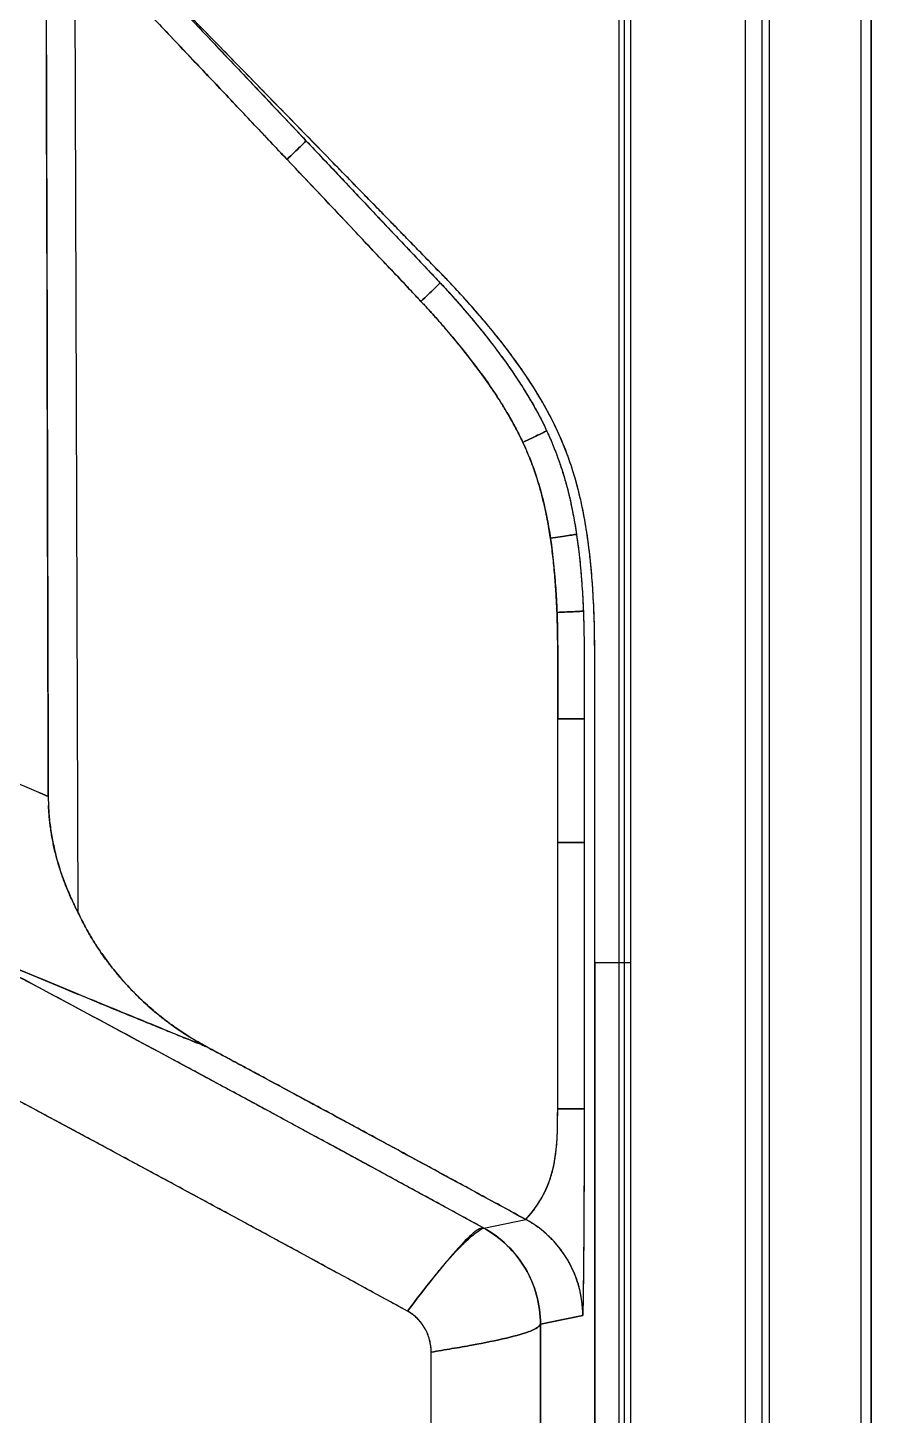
# Model space of a CAD drawing. Extents: x 956 to 1028, y 499 to 635.
# Drawn here: x 1020.52 to 1028.22, y 556.52 to 569.2 of the extents above; entities that cross this region are included whole.
import ezdxf

# ---------------------------------------------------------------- set-up
doc = ezdxf.new("R2010")
doc.units = 0
doc.header["$MEASUREMENT"] = 0
doc.layers.add('1', color=4, linetype='Continuous')

# ---------------------------------------------------------------- blocks, each defined once
blk = doc.blocks.new('2026 SX')
at = {"layer": '1', "color": 3}
for p, q in [((72.324, 5.922), (72.324, 71.442)), ((72.324, 71.442), (72.324, 5.922)), ((71.176, 11.729), (71.176, 65.635)), ((71.324, 65.635), (71.324, 11.729)), ((71.396, 11.729), (71.396, 65.635)), ((72.232, 11.729), (72.232, 65.635)), ((72.232, 11.729), (72.232, 65.635)), ((70.07, 48.43), (70.07, 62.904)), ((70.019, 62.849), (70.019, 48.43)), ((70.126, 62.849), (70.126, 48.43)), ((65.081, 48.885), (65.051, 57.423)), ((65.081, 48.885), (65.051, 57.423)), ((69.46, 49.53), (69.46, 50.658)), ((69.46, 49.53), (69.46, 50.658)), ((64.807, 49.95), (64.26, 50.18)), ((64.729, 49.982), (64.807, 49.95)), ((64.807, 49.95), (64.73, 49.982)), ((69.46, 47.096), (69.46, 49.53)), ((69.46, 47.096), (69.46, 49.53)), ((69.701, 49.53), (69.701, 47.096)), ((70.019, 48.43), (69.798, 48.43)), ((70.07, 48.43), (69.798, 48.43)), ((70.019, 48.43), (70.019, 28.934)), ((70.07, 28.934), (70.07, 48.43)), ((70.126, 48.43), (70.126, 28.934)), ((68.784, 46.006), (69.168, 46.085)), ((68.784, 46.006), (69.168, 46.085)), ((69.303, 45.129), (69.689, 45.208)), ((68.304, 32.491), (68.304, 44.873)), ((68.304, 32.491), (68.304, 44.873))]:
    blk.add_line(p, q, dxfattribs=at)
at = {"layer": '1', "color": 3, "flags": 128}
for points in [[(69.701, 49.53), (69.701, 48.313), (69.701, 47.096)], [(69.798, 38.682), (69.798, 43.556), (69.798, 48.43)], [(69.798, 48.43), (69.798, 43.556), (69.798, 38.682)], [(69.689, 45.208), (69.496, 45.169), (69.303, 45.129)], [(69.303, 38.682), (69.303, 41.906), (69.303, 45.129)], [(69.303, 45.129), (69.303, 41.906), (69.303, 38.682)]]:
    blk.add_lwpolyline(points, dxfattribs=at)
at = {"layer": '1', "color": 3}
for points, knots in [([(69.798, 48.43), (69.798, 48.562), (69.798, 48.825), (69.798, 49.22), (69.798, 49.616), (69.798, 50.011), (69.798, 50.406), (69.798, 50.802), (69.799, 51.111), (69.798, 51.333), (69.797, 51.467), (69.793, 51.6), (69.788, 51.729), (69.78, 51.856), (69.771, 51.979), (69.76, 52.1), (69.746, 52.218), (69.731, 52.334), (69.713, 52.447), (69.691, 52.566), (69.661, 52.703), (69.617, 52.869), (69.553, 53.067), (69.46, 53.293), (69.331, 53.542), (69.193, 53.763), (69.061, 53.951), (68.948, 54.099), (68.833, 54.241), (68.717, 54.378), (68.601, 54.509), (68.484, 54.635), (68.367, 54.755), (68.252, 54.873), (68.139, 54.989), (68.028, 55.103), (67.92, 55.215), (67.813, 55.324), (67.709, 55.43), (67.608, 55.535), (67.508, 55.637), (67.295, 55.856), (66.964, 56.195), (66.511, 56.659), (66.048, 57.133), (65.736, 57.452), (65.578, 57.613)], [0, 0, 0, 0, 0.035841, 0.071683, 0.107528, 0.143377, 0.179228, 0.215081, 0.250922, 0.263315, 0.275491, 0.287547, 0.299343, 0.310822, 0.322036, 0.333044, 0.343863, 0.354488, 0.364897, 0.37507, 0.387457, 0.403181, 0.422239, 0.444709, 0.470671, 0.500005, 0.517858, 0.535417, 0.5527, 0.569693, 0.586366, 0.602712, 0.618756, 0.634519, 0.649988, 0.665146, 0.67999, 0.694525, 0.708756, 0.722683, 0.736309, 0.749633, 0.810248, 0.87216, 0.935413, 1, 1, 1, 1]), ([(69.798, 48.43), (69.798, 48.561), (69.798, 48.824), (69.798, 49.217), (69.798, 49.611), (69.798, 50.005), (69.798, 50.399), (69.798, 50.793), (69.799, 51.099), (69.798, 51.307), (69.798, 51.415), (69.796, 51.524), (69.792, 51.633), (69.786, 51.754), (69.78, 51.864), (69.771, 51.984), (69.761, 52.084), (69.75, 52.185), (69.737, 52.289), (69.717, 52.425), (69.686, 52.593), (69.64, 52.791), (69.572, 53.016), (69.474, 53.264), (69.339, 53.529), (69.177, 53.788), (69.009, 54.021), (68.858, 54.213), (68.729, 54.364), (68.628, 54.479), (68.555, 54.558), (68.487, 54.631), (68.412, 54.709), (68.32, 54.803), (68.229, 54.897), (68.138, 54.991), (68.046, 55.084), (67.92, 55.215), (67.707, 55.433), (67.38, 55.768), (66.959, 56.2), (66.502, 56.668), (66.127, 57.052), (65.868, 57.317), (65.746, 57.441), (65.67, 57.519), (65.624, 57.566), (65.593, 57.597), (65.578, 57.613)], [0, 0, 0, 0, 0.035705, 0.071412, 0.107122, 0.142834, 0.17855, 0.214268, 0.249974, 0.262014, 0.270806, 0.279462, 0.291637, 0.300358, 0.312469, 0.321561, 0.333316, 0.339744, 0.349216, 0.361746, 0.37731, 0.395839, 0.417301, 0.441784, 0.469409, 0.500048, 0.527375, 0.550467, 0.569302, 0.58384, 0.594081, 0.600041, 0.612521, 0.625013, 0.63752, 0.650029, 0.662535, 0.675033, 0.702119, 0.750026, 0.808887, 0.875013, 0.937506, 0.962504, 0.981252, 0.987497, 0.993757, 1, 1, 1, 1]), ([(64.783, 57.237), (64.783, 57.236), (64.787, 57.193), (64.788, 57.096), (64.789, 56.941), (64.789, 56.782), (64.789, 56.621), (64.79, 56.474), (64.79, 56.345), (64.79, 56.237), (64.79, 56.142), (64.791, 56.038), (64.791, 55.925), (64.791, 55.803), (64.793, 55.446), (64.794, 54.849), (64.796, 54.018), (64.798, 53.203), (64.8, 52.398), (64.802, 51.598), (64.804, 50.777), (64.806, 50.227), (64.807, 49.95)], [0, 0, 0, 0, 0.000189, 0.018053, 0.039614, 0.064274, 0.083531, 0.105662, 0.124961, 0.136753, 0.149792, 0.164076, 0.179605, 0.196387, 0.214443, 0.326632, 0.442038, 0.556413, 0.662277, 0.773415, 0.88597, 1, 1, 1, 1]), ([(65.934, 57.237), (66.028, 57.138), (66.201, 56.956), (66.434, 56.709), (66.667, 56.463), (66.903, 56.213), (67.079, 56.027), (67.161, 55.94)], [0, 0, 0, 0, 0.230409, 0.42089, 0.571429, 0.798814, 1, 1, 1, 1]), ([(65.934, 57.237), (65.984, 57.184), (66.093, 57.069), (66.373, 56.773), (66.732, 56.394), (67.032, 56.077), (67.161, 55.94)], [0, 0, 0, 0, 0.1228724, 0.266532, 0.6838792, 1, 1, 1, 1]), ([(64.788, 57.127), (64.788, 57.12), (64.788, 57.086), (64.789, 57.019), (64.789, 56.925), (64.789, 56.833), (64.789, 56.654), (64.79, 56.408), (64.791, 56.05), (64.792, 55.573), (64.794, 54.959), (64.797, 54.005), (64.8, 52.335), (64.804, 50.904), (64.807, 49.95)], [0, 0, 0, 0, 0.0030058, 0.0142568, 0.027932, 0.0421744, 0.0528561, 0.1027048, 0.1451811, 0.2024051, 0.3021053, 0.4018046, 0.6012025, 1, 1, 1, 1]), ([(64.807, 49.95), (64.805, 50.548), (64.802, 51.745), (64.799, 53.19), (64.796, 54.387), (64.795, 55.134), (64.792, 55.781), (64.791, 56.227), (64.79, 56.562), (64.79, 56.787), (64.79, 56.877), (64.79, 56.946), (64.79, 56.998), (64.79, 57.059), (64.789, 57.104), (64.789, 57.127)], [0, 0, 0, 0, 0.2501445, 0.5002319, 0.6039977, 0.7503916, 0.8126722, 0.8744167, 0.9368602, 0.9526686, 0.9684453, 0.9743867, 0.9813662, 0.9902399, 1, 1, 1, 1]), ([(66.988, 55.769), (66.889, 55.874), (66.685, 56.09), (66.361, 56.433), (66.05, 56.76), (65.846, 56.976), (65.761, 57.066)], [0, 0, 0, 0, 0.241713, 0.5, 0.793122, 1, 1, 1, 1]), ([(65.761, 57.066), (65.815, 57.009), (65.95, 56.867), (66.179, 56.625), (66.442, 56.347), (66.716, 56.056), (66.896, 55.866), (66.988, 55.769)], [0, 0, 0, 0, 0.132063, 0.327988, 0.560938, 0.774872, 1, 1, 1, 1]), ([(67.161, 55.94), (67.16, 55.939), (67.155, 55.933), (67.137, 55.914), (67.125, 55.901), (67.093, 55.87), (67.075, 55.852), (67.033, 55.812), (67.011, 55.791), (66.988, 55.769)], [0, 0, 0, 0, 0.25, 0.25, 0.5, 0.5, 0.75, 0.75, 1, 1, 1, 1]), ([(66.988, 55.769), (67.011, 55.791), (67.033, 55.812), (67.075, 55.852), (67.093, 55.87), (67.125, 55.901), (67.137, 55.914), (67.155, 55.933), (67.16, 55.939), (67.161, 55.94)], [0, 0, 0, 0, 0.25, 0.25, 0.5, 0.5, 0.75, 0.75, 1, 1, 1, 1]), ([(67.161, 55.94), (67.264, 55.83), (67.469, 55.614), (67.734, 55.333), (67.937, 55.118), (68.08, 54.966), (68.194, 54.845), (68.287, 54.747), (68.347, 54.683), (68.376, 54.652), (68.385, 54.642)], [0, 0, 0, 0, 0.253697, 0.5, 0.649943, 0.75, 0.852337, 0.928074, 0.977236, 1, 1, 1, 1]), ([(67.161, 55.94), (67.231, 55.866), (67.351, 55.739), (67.619, 55.455), (67.867, 55.192), (68.115, 54.929), (68.237, 54.8), (68.328, 54.703), (68.368, 54.661), (68.385, 54.642)], [0, 0, 0, 0, 0.170852, 0.293851, 0.657951, 0.776959, 0.9015, 0.957408, 1, 1, 1, 1]), ([(68.211, 54.472), (68.199, 54.485), (68.17, 54.516), (68.119, 54.57), (68.03, 54.665), (67.855, 54.85), (67.498, 55.229), (67.192, 55.553), (66.988, 55.769)], [0, 0, 0, 0, 0.030251, 0.071428, 0.125, 0.25, 0.5, 1, 1, 1, 1]), ([(66.988, 55.769), (67.142, 55.606), (67.46, 55.269), (67.818, 54.89), (68.044, 54.65), (68.129, 54.56), (68.178, 54.507), (68.206, 54.478), (68.211, 54.472)], [0, 0, 0, 0, 0.377406, 0.778613, 0.877877, 0.931862, 0.986669, 1, 1, 1, 1]), ([(68.385, 54.642), (68.385, 54.64), (68.38, 54.635), (68.362, 54.616), (68.349, 54.603), (68.317, 54.572), (68.299, 54.554), (68.257, 54.515), (68.235, 54.494), (68.211, 54.472)], [0, 0, 0, 0, 0.25, 0.25, 0.5, 0.5, 0.75, 0.75, 1, 1, 1, 1]), ([(68.211, 54.472), (68.235, 54.494), (68.257, 54.515), (68.299, 54.554), (68.317, 54.572), (68.349, 54.603), (68.362, 54.616), (68.38, 54.635), (68.385, 54.64), (68.385, 54.642)], [0, 0, 0, 0, 0.25, 0.25, 0.5, 0.5, 0.75, 0.75, 1, 1, 1, 1]), ([(68.385, 54.642), (68.402, 54.625), (68.434, 54.59), (68.481, 54.539), (68.527, 54.487), (68.571, 54.437), (68.615, 54.386), (68.657, 54.336), (68.699, 54.287), (68.739, 54.238), (68.778, 54.19), (68.816, 54.142), (68.853, 54.095), (68.888, 54.048), (68.929, 53.994), (68.974, 53.933), (69.022, 53.865), (69.069, 53.797), (69.113, 53.73), (69.155, 53.664), (69.194, 53.6), (69.232, 53.536), (69.267, 53.473), (69.3, 53.411), (69.331, 53.35), (69.35, 53.31), (69.359, 53.29)], [0, 0, 0, 0, 0.042504, 0.084282, 0.125376, 0.165818, 0.205625, 0.244796, 0.283317, 0.321172, 0.358342, 0.394815, 0.430584, 0.465646, 0.500002, 0.551459, 0.601684, 0.650702, 0.698536, 0.745197, 0.790687, 0.834992, 0.878094, 0.919973, 0.960612, 1, 1, 1, 1]), ([(68.385, 54.642), (68.395, 54.632), (68.454, 54.569), (68.562, 54.449), (68.703, 54.283), (68.841, 54.112), (68.969, 53.941), (69.095, 53.76), (69.21, 53.577), (69.288, 53.434), (69.336, 53.339), (69.351, 53.306), (69.359, 53.29)], [0, 0, 0, 0, 0.024838, 0.154787, 0.290188, 0.414703, 0.548016, 0.674617, 0.810342, 0.934633, 0.967533, 1, 1, 1, 1]), ([(69.142, 53.184), (69.137, 53.195), (69.127, 53.216), (69.111, 53.247), (69.096, 53.278), (69.079, 53.31), (69.062, 53.342), (69.045, 53.373), (69.027, 53.405), (69.009, 53.437), (68.99, 53.469), (68.97, 53.502), (68.923, 53.578), (68.843, 53.7), (68.728, 53.86), (68.605, 54.019), (68.499, 54.148), (68.412, 54.25), (68.346, 54.324), (68.28, 54.398), (68.235, 54.447), (68.211, 54.472)], [0, 0, 0, 0, 0.021644, 0.043497, 0.06556, 0.087838, 0.110333, 0.133047, 0.155984, 0.179145, 0.202535, 0.226155, 0.250007, 0.371113, 0.499996, 0.621926, 0.749994, 0.812443, 0.874997, 0.935872, 1, 1, 1, 1]), ([(68.211, 54.472), (68.222, 54.46), (68.244, 54.437), (68.275, 54.403), (68.314, 54.361), (68.359, 54.309), (68.475, 54.177), (68.642, 53.976), (68.823, 53.731), (68.958, 53.524), (69.037, 53.389), (69.087, 53.295), (69.115, 53.24), (69.133, 53.203), (69.142, 53.184)], [0, 0, 0, 0, 0.030438, 0.059394, 0.086867, 0.137832, 0.188999, 0.418178, 0.628795, 0.760403, 0.883798, 0.923, 0.961729, 1, 1, 1, 1]), ([(69.359, 53.29), (69.358, 53.289), (69.351, 53.285), (69.328, 53.274), (69.312, 53.266), (69.273, 53.247), (69.249, 53.235), (69.198, 53.211), (69.17, 53.198), (69.142, 53.184)], [0, 0, 0, 0, 0.25, 0.25, 0.5, 0.5, 0.75, 0.75, 1, 1, 1, 1]), ([(69.142, 53.184), (69.17, 53.198), (69.198, 53.211), (69.249, 53.235), (69.273, 53.247), (69.312, 53.266), (69.328, 53.274), (69.351, 53.285), (69.358, 53.289), (69.359, 53.29)], [0, 0, 0, 0, 0.25, 0.25, 0.5, 0.5, 0.75, 0.75, 1, 1, 1, 1]), ([(69.359, 53.29), (69.364, 53.279), (69.374, 53.258), (69.389, 53.225), (69.403, 53.193), (69.416, 53.16), (69.429, 53.128), (69.442, 53.095), (69.465, 53.035), (69.496, 52.946), (69.527, 52.843), (69.552, 52.752), (69.57, 52.674), (69.588, 52.595), (69.604, 52.513), (69.619, 52.43), (69.628, 52.373), (69.632, 52.344)], [0, 0, 0, 0, 0.0361916, 0.0722205, 0.1080878, 0.1437961, 0.1793487, 0.2147501, 0.2500056, 0.3741581, 0.4999956, 0.5787454, 0.6593113, 0.7417349, 0.8260246, 0.912142, 1, 1, 1, 1]), ([(69.359, 53.29), (69.364, 53.279), (69.374, 53.257), (69.389, 53.224), (69.413, 53.169), (69.444, 53.091), (69.493, 52.956), (69.546, 52.782), (69.584, 52.617), (69.607, 52.495), (69.621, 52.42), (69.628, 52.37), (69.632, 52.344)], [0, 0, 0, 0, 0.036801, 0.073263, 0.109388, 0.219623, 0.329539, 0.544625, 0.769774, 0.84476, 0.921523, 1, 1, 1, 1]), ([(69.394, 52.308), (69.392, 52.321), (69.388, 52.346), (69.382, 52.385), (69.375, 52.423), (69.369, 52.46), (69.362, 52.497), (69.349, 52.559), (69.33, 52.646), (69.301, 52.757), (69.268, 52.866), (69.237, 52.956), (69.21, 53.027), (69.188, 53.079), (69.166, 53.132), (69.15, 53.167), (69.142, 53.184)], [0, 0, 0, 0, 0.043052, 0.085545, 0.127484, 0.168872, 0.209712, 0.250008, 0.377155, 0.500004, 0.62598, 0.749996, 0.812078, 0.874421, 0.937053, 1, 1, 1, 1]), ([(69.142, 53.184), (69.146, 53.174), (69.156, 53.154), (69.169, 53.124), (69.182, 53.094), (69.195, 53.063), (69.213, 53.019), (69.235, 52.961), (69.262, 52.884), (69.287, 52.802), (69.311, 52.719), (69.331, 52.638), (69.349, 52.56), (69.365, 52.478), (69.381, 52.394), (69.39, 52.337), (69.394, 52.308)], [0, 0, 0, 0, 0.036431, 0.072634, 0.108613, 0.144373, 0.17992, 0.264384, 0.348947, 0.446249, 0.545645, 0.63136, 0.719606, 0.810432, 0.903883, 1, 1, 1, 1]), ([(69.632, 52.344), (69.631, 52.344), (69.623, 52.343), (69.598, 52.339), (69.58, 52.336), (69.537, 52.329), (69.512, 52.325), (69.456, 52.317), (69.425, 52.312), (69.394, 52.308)], [0, 0, 0, 0, 0.25, 0.25, 0.5, 0.5, 0.75, 0.75, 1, 1, 1, 1]), ([(69.394, 52.308), (69.425, 52.312), (69.456, 52.317), (69.512, 52.325), (69.537, 52.329), (69.58, 52.336), (69.598, 52.339), (69.623, 52.343), (69.631, 52.344), (69.632, 52.344)], [0, 0, 0, 0, 0.25, 0.25, 0.5, 0.5, 0.75, 0.75, 1, 1, 1, 1]), ([(69.454, 51.631), (69.453, 51.651), (69.451, 51.69), (69.448, 51.748), (69.445, 51.805), (69.441, 51.861), (69.437, 51.916), (69.432, 51.982), (69.425, 52.057), (69.416, 52.143), (69.406, 52.226), (69.398, 52.281), (69.394, 52.308)], [0, 0, 0, 0, 0.087114, 0.17271, 0.256792, 0.339365, 0.420433, 0.500002, 0.629815, 0.756399, 0.879783, 1, 1, 1, 1]), ([(69.394, 52.308), (69.396, 52.296), (69.403, 52.247), (69.414, 52.16), (69.427, 52.045), (69.436, 51.934), (69.444, 51.827), (69.449, 51.745), (69.452, 51.679), (69.453, 51.647), (69.454, 51.631)], [0, 0, 0, 0, 0.052986, 0.217619, 0.388206, 0.564819, 0.709599, 0.859293, 0.929886, 1, 1, 1, 1]), ([(69.632, 52.344), (69.634, 52.33), (69.638, 52.302), (69.644, 52.259), (69.65, 52.216), (69.655, 52.172), (69.66, 52.127), (69.665, 52.082), (69.669, 52.036), (69.673, 51.99), (69.678, 51.927), (69.684, 51.845), (69.69, 51.744), (69.693, 51.676), (69.695, 51.641)], [0, 0, 0, 0, 0.060322, 0.121475, 0.183436, 0.246187, 0.309712, 0.373998, 0.439041, 0.504846, 0.57143, 0.709674, 0.852362, 1, 1, 1, 1]), ([(69.632, 52.344), (69.634, 52.331), (69.638, 52.304), (69.644, 52.263), (69.649, 52.222), (69.654, 52.181), (69.665, 52.083), (69.679, 51.925), (69.689, 51.769), (69.693, 51.673), (69.694, 51.652), (69.695, 51.641)], [0, 0, 0, 0, 0.057593, 0.115776, 0.17453, 0.23384, 0.29369, 0.59053, 0.909489, 0.954815, 1, 1, 1, 1]), ([(69.695, 51.641), (69.693, 51.641), (69.685, 51.641), (69.66, 51.64), (69.642, 51.639), (69.598, 51.637), (69.573, 51.636), (69.516, 51.634), (69.485, 51.633), (69.454, 51.631)], [0, 0, 0, 0, 0.25, 0.25, 0.5, 0.5, 0.75, 0.75, 1, 1, 1, 1]), ([(69.454, 51.631), (69.485, 51.633), (69.516, 51.634), (69.573, 51.636), (69.598, 51.637), (69.642, 51.639), (69.66, 51.64), (69.685, 51.641), (69.693, 51.641), (69.695, 51.641)], [0, 0, 0, 0, 0.25, 0.25, 0.5, 0.5, 0.75, 0.75, 1, 1, 1, 1]), ([(69.46, 50.658), (69.46, 50.74), (69.46, 50.902), (69.461, 51.111), (69.461, 51.273), (69.46, 51.395), (69.458, 51.489), (69.456, 51.57), (69.455, 51.611), (69.454, 51.631)], [0, 0, 0, 0, 0.2500003, 0.5000007, 0.6447889, 0.7500013, 0.8749998, 0.9363058, 1, 1, 1, 1]), ([(69.454, 51.631), (69.454, 51.616), (69.456, 51.585), (69.458, 51.496), (69.46, 51.394), (69.46, 51.268), (69.461, 51.078), (69.46, 50.871), (69.46, 50.704), (69.46, 50.658)], [0, 0, 0, 0, 0.048033, 0.095743, 0.275015, 0.362046, 0.483878, 0.860784, 1, 1, 1, 1]), ([(69.695, 51.641), (69.695, 51.625), (69.696, 51.592), (69.698, 51.543), (69.699, 51.493), (69.7, 51.444), (69.701, 51.378), (69.701, 51.28), (69.701, 51.116), (69.701, 50.904), (69.701, 50.74), (69.701, 50.658)], [0, 0, 0, 0, 0.050237, 0.100468, 0.150569, 0.200423, 0.25, 0.35292, 0.5, 0.749941, 1, 1, 1, 1]), ([(69.695, 51.641), (69.695, 51.624), (69.696, 51.59), (69.698, 51.539), (69.7, 51.463), (69.701, 51.374), (69.702, 51.219), (69.701, 51.043), (69.701, 50.839), (69.701, 50.718), (69.701, 50.658)], [0, 0, 0, 0, 0.0524785, 0.1045673, 0.1561286, 0.2824975, 0.3772744, 0.6300124, 0.819566, 1, 1, 1, 1]), ([(69.701, 50.658), (69.7, 50.658), (69.692, 50.658), (69.666, 50.658), (69.649, 50.658), (69.605, 50.658), (69.579, 50.658), (69.523, 50.658), (69.492, 50.658), (69.46, 50.658)], [0, 0, 0, 0, 0.25, 0.25, 0.5, 0.5, 0.75, 0.75, 1, 1, 1, 1]), ([(69.46, 50.658), (69.492, 50.658), (69.523, 50.658), (69.579, 50.658), (69.605, 50.658), (69.649, 50.658), (69.666, 50.658), (69.692, 50.658), (69.7, 50.658), (69.701, 50.658)], [0, 0, 0, 0, 0.25, 0.25, 0.5, 0.5, 0.75, 0.75, 1, 1, 1, 1]), ([(69.701, 50.658), (69.701, 50.573), (69.701, 50.197), (69.701, 49.821), (69.701, 49.53), (69.701, 49.53)], [0, 0, 0, 0, 0.2280492, 0.9984239, 1, 1, 1, 1]), ([(64.807, 49.95), (64.807, 49.946), (64.807, 49.939), (64.807, 49.931), (64.807, 49.927)], [0, 0, 0, 0, 0.500439, 1, 1, 1, 1]), ([(64.807, 49.95), (64.807, 49.946), (64.807, 49.939), (64.807, 49.931), (64.807, 49.927)], [0, 0, 0, 0, 0.517837, 1, 1, 1, 1]), ([(64.807, 49.927), (64.807, 49.917), (64.808, 49.897), (64.808, 49.877), (64.809, 49.867)], [0, 0, 0, 0, 0.5007336, 1, 1, 1, 1]), ([(64.807, 49.927), (64.807, 49.918), (64.808, 49.903), (64.808, 49.875), (64.81, 49.845), (64.812, 49.799), (64.817, 49.741), (64.828, 49.649), (64.848, 49.533), (64.889, 49.352), (64.948, 49.176), (65.006, 49.04), (65.035, 48.978), (65.049, 48.948), (65.065, 48.917), (65.075, 48.897), (65.081, 48.885)], [0, 0, 0, 0, 0.024643, 0.043148, 0.076049, 0.106923, 0.169377, 0.234493, 0.361059, 0.489782, 0.744867, 0.87243, 0.902486, 0.936206, 0.962476, 1, 1, 1, 1]), ([(65.081, 48.885), (65.076, 48.894), (65.067, 48.912), (65.053, 48.94), (65.04, 48.967), (65.027, 48.994), (65.014, 49.022), (65.002, 49.049), (64.991, 49.076), (64.979, 49.104), (64.968, 49.131), (64.957, 49.158), (64.947, 49.186), (64.937, 49.213), (64.928, 49.24), (64.916, 49.277), (64.901, 49.322), (64.886, 49.377), (64.871, 49.432), (64.859, 49.487), (64.847, 49.541), (64.837, 49.596), (64.829, 49.65), (64.822, 49.705), (64.816, 49.759), (64.811, 49.813), (64.81, 49.849), (64.809, 49.867)], [0, 0, 0, 0, 0.030297, 0.06041, 0.090343, 0.120097, 0.149674, 0.179075, 0.208303, 0.23736, 0.266247, 0.294967, 0.323522, 0.351913, 0.380143, 0.408214, 0.46403, 0.519387, 0.574303, 0.628798, 0.682887, 0.736592, 0.789929, 0.842919, 0.895581, 0.947934, 1, 1, 1, 1]), ([(69.701, 49.53), (69.7, 49.53), (69.692, 49.53), (69.667, 49.53), (69.649, 49.53), (69.605, 49.53), (69.579, 49.53), (69.523, 49.53), (69.492, 49.53), (69.46, 49.53)], [0, 0, 0, 0, 0.25, 0.25, 0.5, 0.5, 0.75, 0.75, 1, 1, 1, 1]), ([(69.46, 49.53), (69.492, 49.53), (69.523, 49.53), (69.579, 49.53), (69.605, 49.53), (69.649, 49.53), (69.667, 49.53), (69.692, 49.53), (69.7, 49.53), (69.701, 49.53)], [0, 0, 0, 0, 0.25, 0.25, 0.5, 0.5, 0.75, 0.75, 1, 1, 1, 1]), ([(66.248, 47.665), (66.247, 47.666), (66.244, 47.668), (66.238, 47.671), (66.227, 47.677), (66.205, 47.689), (66.162, 47.713), (66.075, 47.765), (65.948, 47.85), (65.801, 47.962), (65.677, 48.071), (65.58, 48.167), (65.505, 48.247), (65.435, 48.329), (65.377, 48.401), (65.331, 48.463), (65.294, 48.515), (65.259, 48.567), (65.226, 48.619), (65.194, 48.672), (65.163, 48.725), (65.134, 48.778), (65.107, 48.831), (65.09, 48.867), (65.081, 48.885)], [0, 0, 0, 0, 0.003043, 0.006086, 0.012184, 0.024418, 0.049042, 0.098946, 0.201699, 0.315598, 0.422804, 0.488749, 0.553076, 0.615808, 0.67696, 0.714241, 0.751168, 0.787744, 0.823972, 0.859855, 0.895396, 0.930599, 0.965466, 1, 1, 1, 1]), ([(65.081, 48.885), (65.086, 48.875), (65.095, 48.856), (65.108, 48.829), (65.119, 48.808), (65.134, 48.779), (65.154, 48.742), (65.189, 48.68), (65.235, 48.603), (65.313, 48.485), (65.421, 48.342), (65.562, 48.183), (65.718, 48.032), (65.856, 47.919), (65.973, 47.834), (66.045, 47.785), (66.103, 47.749), (66.147, 47.722), (66.196, 47.694), (66.23, 47.675), (66.248, 47.665)], [0, 0, 0, 0, 0.020027, 0.037119, 0.051276, 0.062499, 0.093131, 0.124991, 0.187282, 0.249984, 0.371994, 0.499997, 0.620763, 0.749963, 0.811196, 0.874953, 0.901614, 0.931335, 0.964126, 1, 1, 1, 1]), ([(63.959, 48.61), (63.98, 48.601), (64.035, 48.578), (64.136, 48.536), (64.267, 48.481), (64.411, 48.421), (64.609, 48.338), (64.852, 48.237), (65.102, 48.133), (65.388, 48.015), (65.625, 47.918), (65.846, 47.828), (65.984, 47.772), (66.102, 47.724), (66.191, 47.688), (66.234, 47.671), (66.248, 47.665)], [0, 0, 0, 0, 0.026041, 0.067275, 0.123703, 0.187753, 0.24743, 0.371323, 0.495215, 0.569376, 0.745886, 0.812479, 0.872758, 0.937178, 0.979592, 1, 1, 1, 1]), ([(66.248, 47.665), (66.076, 47.734), (65.897, 47.807), (65.531, 47.957), (65.342, 48.034), (64.959, 48.193), (64.763, 48.274), (64.365, 48.44), (64.163, 48.525), (63.959, 48.61)], [0, 0, 0, 0, 0.25, 0.25, 0.5, 0.5, 0.75, 0.75, 1, 1, 1, 1]), ([(68.784, 46.006), (68.65, 46.079), (68.383, 46.225), (67.982, 46.443), (67.581, 46.661), (67.179, 46.879), (66.777, 47.097), (66.373, 47.315), (65.836, 47.605), (65.196, 47.949), (64.526, 48.308), (64.123, 48.523), (63.959, 48.61)], [0, 0, 0, 0, 0.083205, 0.166462, 0.249769, 0.333128, 0.416539, 0.5, 0.584462, 0.75, 0.897941, 1, 1, 1, 1]), ([(68.088, 45.247), (67.949, 45.323), (67.672, 45.474), (67.256, 45.701), (66.839, 45.927), (66.422, 46.153), (66.004, 46.379), (65.586, 46.604), (65.168, 46.83), (64.748, 47.055), (64.329, 47.28), (63.909, 47.504), (63.629, 47.654), (63.488, 47.728)], [0, 0, 0, 0, 0.090612, 0.181283, 0.272013, 0.362803, 0.453652, 0.544561, 0.635529, 0.726557, 0.817645, 0.908792, 1, 1, 1, 1]), ([(69.168, 46.085), (69.03, 46.16), (68.753, 46.311), (68.337, 46.537), (67.921, 46.763), (67.503, 46.989), (67.086, 47.215), (66.667, 47.44), (66.388, 47.59), (66.248, 47.665)], [0, 0, 0, 0, 0.1424187, 0.2849835, 0.4276944, 0.5705514, 0.7135547, 0.8567042, 1, 1, 1, 1]), ([(66.248, 47.665), (66.384, 47.592), (66.637, 47.456), (66.987, 47.268), (67.279, 47.11), (67.514, 46.983), (67.833, 46.81), (68.379, 46.515), (68.865, 46.25), (69.168, 46.085)], [0, 0, 0, 0, 0.139539, 0.259279, 0.359253, 0.439486, 0.5, 0.687766, 1, 1, 1, 1]), ([(69.168, 46.085), (69.173, 46.09), (69.182, 46.099), (69.195, 46.114), (69.208, 46.129), (69.22, 46.144), (69.232, 46.159), (69.244, 46.174), (69.268, 46.207), (69.302, 46.259), (69.349, 46.344), (69.392, 46.447), (69.418, 46.544), (69.433, 46.619), (69.441, 46.672), (69.448, 46.731), (69.456, 46.822), (69.46, 46.945), (69.46, 47.045), (69.46, 47.096)], [0, 0, 0, 0, 0.0183613, 0.0365892, 0.0546895, 0.0726682, 0.0905316, 0.1082857, 0.125937, 0.2031619, 0.2798902, 0.3940988, 0.5127995, 0.5580194, 0.6042099, 0.6607528, 0.7224037, 0.8587961, 1, 1, 1, 1]), ([(69.701, 47.096), (69.7, 47.096), (69.692, 47.096), (69.667, 47.096), (69.649, 47.096), (69.605, 47.096), (69.579, 47.096), (69.522, 47.096), (69.491, 47.096), (69.46, 47.096)], [0, 0, 0, 0, 0.25, 0.25, 0.5, 0.5, 0.75, 0.75, 1, 1, 1, 1]), ([(69.46, 47.096), (69.491, 47.096), (69.522, 47.096), (69.579, 47.096), (69.605, 47.096), (69.649, 47.096), (69.667, 47.096), (69.692, 47.096), (69.7, 47.096), (69.701, 47.096)], [0, 0, 0, 0, 0.25, 0.25, 0.5, 0.5, 0.75, 0.75, 1, 1, 1, 1]), ([(69.701, 47.096), (69.701, 47.05), (69.701, 46.97), (69.701, 46.812), (69.701, 46.621), (69.701, 46.422), (69.7, 46.264), (69.7, 46.145), (69.699, 46.028), (69.698, 45.909), (69.697, 45.792), (69.696, 45.691), (69.695, 45.606), (69.695, 45.537), (69.694, 45.469), (69.693, 45.403), (69.692, 45.337), (69.691, 45.272), (69.69, 45.229), (69.689, 45.208)], [0, 0, 0, 0, 0.072497, 0.124275, 0.248475, 0.372575, 0.436082, 0.496649, 0.559885, 0.620907, 0.684168, 0.745752, 0.78308, 0.820044, 0.856662, 0.892949, 0.928923, 0.964601, 1, 1, 1, 1]), ([(69.701, 47.096), (69.701, 47.038), (69.701, 46.908), (69.701, 46.705), (69.701, 46.488), (69.7, 46.271), (69.699, 46.054), (69.698, 45.874), (69.697, 45.732), (69.696, 45.624), (69.694, 45.518), (69.693, 45.413), (69.691, 45.311), (69.69, 45.242), (69.689, 45.208)], [0, 0, 0, 0, 0.090522, 0.204195, 0.317889, 0.431581, 0.545261, 0.65893, 0.716188, 0.772628, 0.831166, 0.886317, 0.943144, 1, 1, 1, 1]), ([(69.689, 45.208), (69.689, 45.215), (69.689, 45.228), (69.689, 45.249), (69.688, 45.269), (69.686, 45.289), (69.684, 45.309), (69.682, 45.329), (69.679, 45.35), (69.676, 45.37), (69.673, 45.39), (69.669, 45.41), (69.664, 45.43), (69.66, 45.45), (69.655, 45.47), (69.649, 45.489), (69.643, 45.509), (69.636, 45.529), (69.63, 45.548), (69.622, 45.568), (69.615, 45.587), (69.607, 45.606), (69.598, 45.625), (69.589, 45.644), (69.58, 45.663), (69.57, 45.681), (69.56, 45.7), (69.547, 45.722), (69.53, 45.749), (69.51, 45.78), (69.488, 45.81), (69.465, 45.839), (69.44, 45.868), (69.415, 45.896), (69.388, 45.923), (69.36, 45.949), (69.331, 45.974), (69.301, 45.998), (69.269, 46.022), (69.237, 46.044), (69.203, 46.065), (69.18, 46.078), (69.168, 46.085)], [0, 0, 0, 0, 0.018847, 0.037715, 0.056607, 0.075522, 0.094462, 0.113428, 0.132421, 0.151441, 0.17049, 0.189569, 0.208678, 0.227818, 0.246991, 0.266198, 0.285439, 0.304716, 0.324029, 0.34338, 0.362769, 0.382199, 0.401668, 0.42118, 0.440735, 0.460334, 0.479977, 0.499667, 0.533885, 0.568309, 0.602946, 0.637802, 0.672883, 0.708197, 0.74375, 0.779551, 0.815606, 0.851925, 0.888514, 0.925384, 0.962543, 1, 1, 1, 1]), ([(69.689, 45.208), (69.689, 45.297), (69.677, 45.387), (69.63, 45.559), (69.595, 45.641), (69.503, 45.795), (69.448, 45.865), (69.319, 45.989), (69.247, 46.042), (69.168, 46.085)], [0, 0, 0, 0, 0.25, 0.25, 0.5, 0.5, 0.75, 0.75, 1, 1, 1, 1]), ([(68.784, 46.006), (68.764, 46.012), (68.731, 45.995), (68.645, 45.923), (68.591, 45.868), (68.467, 45.728), (68.397, 45.644), (68.248, 45.456), (68.168, 45.353), (68.088, 45.247)], [0, 0, 0, 0, 0.25, 0.25, 0.5, 0.5, 0.75, 0.75, 1, 1, 1, 1]), ([(68.088, 45.247), (68.168, 45.353), (68.248, 45.456), (68.361, 45.596), (68.397, 45.641), (68.468, 45.723), (68.502, 45.761), (68.566, 45.83), (68.596, 45.86), (68.652, 45.913), (68.678, 45.935), (68.722, 45.97), (68.741, 45.983), (68.77, 46.001), (68.78, 46.005), (68.784, 46.006)], [0, 0, 0, 0, 0.25, 0.25, 0.375, 0.375, 0.5, 0.5, 0.625, 0.625, 0.75, 0.75, 0.875, 0.875, 1, 1, 1, 1]), ([(69.303, 45.129), (69.303, 45.219), (69.291, 45.309), (69.244, 45.48), (69.209, 45.563), (69.118, 45.715), (69.063, 45.785), (68.935, 45.909), (68.863, 45.963), (68.784, 46.006)], [0, 0, 0, 0, 0.25, 0.25, 0.5, 0.5, 0.75, 0.75, 1, 1, 1, 1]), ([(68.784, 46.006), (68.862, 45.963), (68.934, 45.91), (69.062, 45.786), (69.118, 45.716), (69.209, 45.562), (69.244, 45.479), (69.291, 45.307), (69.303, 45.218), (69.303, 45.129)], [0, 0, 0, 0, 0.25, 0.25, 0.5, 0.5, 0.75, 0.75, 1, 1, 1, 1]), ([(68.304, 44.873), (68.304, 44.877), (68.304, 44.886), (68.304, 44.899), (68.303, 44.912), (68.301, 44.924), (68.3, 44.937), (68.298, 44.95), (68.295, 44.962), (68.293, 44.975), (68.286, 45.002), (68.272, 45.042), (68.247, 45.093), (68.215, 45.141), (68.185, 45.174), (68.16, 45.197), (68.143, 45.211), (68.126, 45.224), (68.107, 45.237), (68.094, 45.244), (68.088, 45.247)], [0, 0, 0, 0, 0.028493, 0.056887, 0.085206, 0.113474, 0.141715, 0.169953, 0.198211, 0.226515, 0.254888, 0.381581, 0.507617, 0.632034, 0.755775, 0.804861, 0.853679, 0.902376, 0.951101, 1, 1, 1, 1]), ([(68.304, 44.873), (68.304, 44.911), (68.299, 44.949), (68.28, 45.022), (68.266, 45.057), (68.229, 45.123), (68.205, 45.153), (68.152, 45.206), (68.121, 45.229), (68.088, 45.247)], [0, 0, 0, 0, 0.25, 0.25, 0.5, 0.5, 0.75, 0.75, 1, 1, 1, 1]), ([(68.304, 44.873), (68.368, 44.883), (68.432, 44.894), (68.557, 44.915), (68.618, 44.926), (68.794, 44.958), (68.901, 44.979), (69.084, 45.023), (69.159, 45.044), (69.238, 45.076), (69.259, 45.087), (69.29, 45.108), (69.3, 45.119), (69.303, 45.129)], [0, 0, 0, 0, 0.125, 0.125, 0.25, 0.25, 0.5, 0.5, 0.75, 0.75, 0.875, 0.875, 1, 1, 1, 1]), ([(69.303, 45.129), (69.3, 45.119), (69.29, 45.108), (69.259, 45.087), (69.238, 45.076), (69.159, 45.044), (69.084, 45.023), (68.901, 44.979), (68.794, 44.958), (68.618, 44.926), (68.557, 44.915), (68.432, 44.894), (68.368, 44.883), (68.304, 44.873)], [0, 0, 0, 0, 0.125, 0.125, 0.25, 0.25, 0.5, 0.5, 0.75, 0.75, 0.875, 0.875, 1, 1, 1, 1])]:
    blk.add_open_spline(points, degree=3, knots=knots, dxfattribs=at)
for points in [[(69.701, 50.658), (69.701, 50.282), (69.701, 49.906), (69.701, 49.53)], [(68.784, 46.006), (67.18, 46.883), (65.571, 47.751), (63.959, 48.61)], [(70.126, 48.43), (70.089, 48.43), (70.052, 48.43), (70.019, 48.43)], [(68.088, 45.247), (66.559, 46.082), (65.026, 46.909), (63.488, 47.728)], [(69.168, 46.085), (69.46, 46.394), (69.46, 46.745), (69.46, 47.096)]]:
    blk.add_open_spline(points, degree=3, dxfattribs=at)

msp = doc.modelspace()

# ---------------------------------------------------------------- block references
at = {"layer": '1'}
msp.add_blockref('2026 SX', (955.896, 512.227), dxfattribs=at)

doc.saveas('drawing.dxf')
